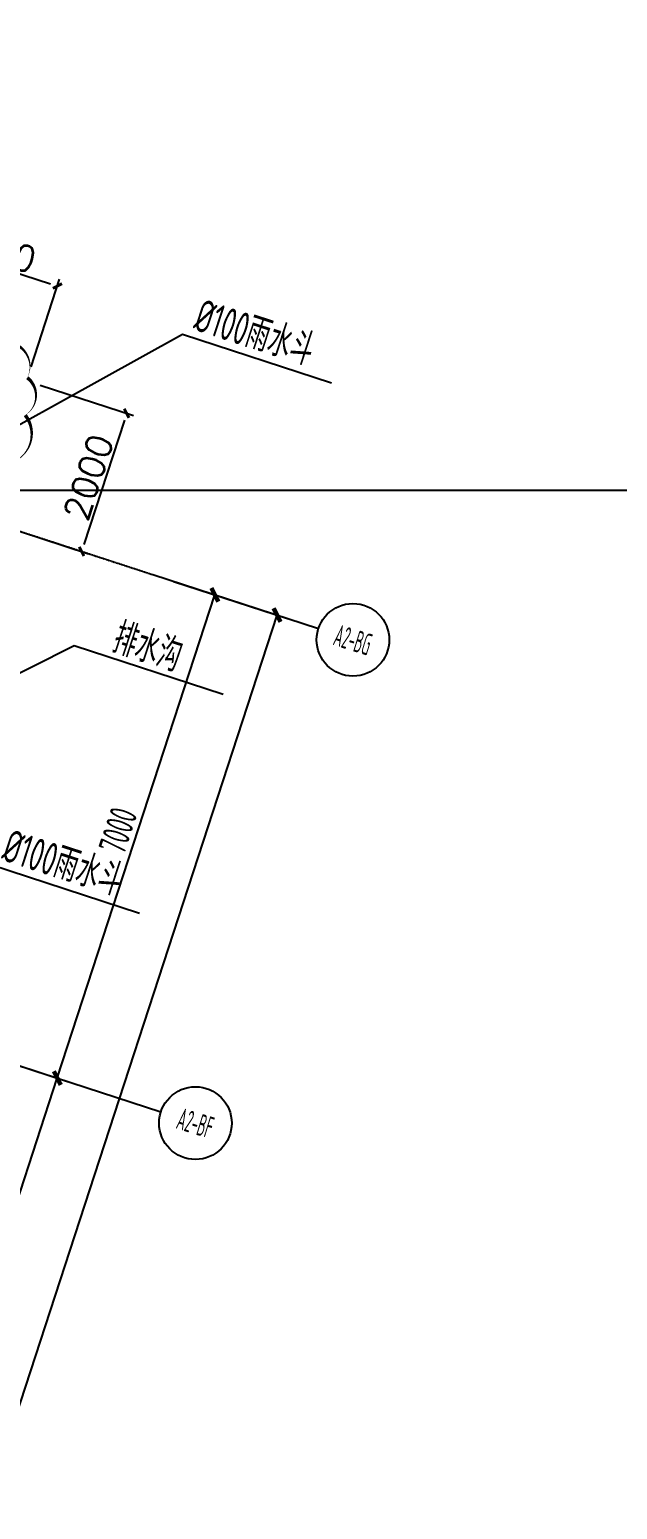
# Model space of a CAD drawing. Header units: millimetres. Extents: x 11677979 to 24947533, y -12764720 to -6308891.
# Drawn here: x 11879402 to 11887495, y -6341176 to -6320798 of the extents above; entities that cross this region are included whole.
import ezdxf
from ezdxf.enums import TextEntityAlignment as Align

# ---------------------------------------------------------------- set-up
doc = ezdxf.new("R2010")
doc.units = ezdxf.units.MM
doc.header["$LTSCALE"] = 10
for name, pattern in [('A2-RG-AXIS$0$CENTER', [2, 1.25, -0.25, 0.25, -0.25]), ('A2-RG-AXIS$0$DOTE', [2.42, 2, -0.2, 0.02, -0.2]), ('A2-RI-F4$0$A2-RG-AXIS$0$CENTER', [2, 1.25, -0.25, 0.25, -0.25]), ('A2-RI-F4$0$A2-RG-AXIS$0$DOTE', [2.42, 2, -0.2, 0.02, -0.2])]:
    doc.linetypes.add(name, pattern=pattern)
for name, color, linetype in [('A2-RG-AXIS$0$A-AXIS', 1, 'Continuous'), ('A2-RG-AXIS$0$A-DIMS-100', 1, 'Continuous'), ('A2-RG-AXIS$0$A-GRID', 1, 'A2-RG-AXIS$0$CENTER'), ('A2-RG-AXIS$0$A-SYMB', 4, 'Continuous'), ('A2-RI-F4$0$$9$$34$A-DIMS-100', 1, 'Continuous'), ('A2-RI-F4$0$A-SYMB', 4, 'Continuous'), ('A2-RI-F4$0$A-SYMB-AREA', 4, 'Continuous'), ('A2-RI-F4$0$A-SYMB-NAME', 4, 'Continuous'), ('A2-RI-F4$0$A2-RG-AXIS$0$A-AXIS', 1, 'Continuous'), ('A2-RI-F4$0$A2-RG-AXIS$0$A-DIMS-100', 1, 'Continuous'), ('A2-RI-F4$0$A2-RG-AXIS$0$A-GRID', 1, 'A2-RI-F4$0$A2-RG-AXIS$0$CENTER'), ('A2-RI-F4$0$A2-RG-AXIS$0$A-SYMB', 4, 'Continuous')]:
    doc.layers.add(name, color=color, linetype=linetype)
doc.styles.add('A2-RG-AXIS$0$ECADI', font='hzs.shx', dxfattribs={"width": 0.7, "bigfont": 'hztxt.shx'})
doc.styles.add('A2-RG-AXIS$0$XD2008', font='hzs.shx', dxfattribs={"width": 0.7, "bigfont": 'hztxt.shx'})
doc.styles.add('A2-RI-F4$0$A2-RG-AXIS$0$ECADI', font='hzs.shx', dxfattribs={"width": 0.7, "bigfont": 'hztxt.shx'})
doc.styles.add('A2-RI-F4$0$A2-RG-AXIS$0$XD2008', font='hzs.shx', dxfattribs={"width": 0.7, "bigfont": 'hztxt.shx'})
doc.styles.add('A2-RI-F4$0$ECADI', font='hzs.shx', dxfattribs={"width": 0.7, "bigfont": 'hztxt.shx'})
doc.styles.get("Standard").update_dxf_attribs({"font": 'txt', "bigfont": 'gbcbig.shx'})
doc.dimstyles.new('A2-RG-AXIS$0$XD150$0', dxfattribs={"dimscale": 150, "dimtxt": 2.5, "dimasz": 1, "dimexe": 1, "dimexo": 2, "dimgap": 0.5, "dimtad": 1, "dimdec": 0, "dimdsep": 46, "dimtxsty": 'A2-RG-AXIS$0$XD2008', "dimblk": 'A2-RG-AXIS$0$_ArchTick', "dimcen": 2.5, "dimclrt": 4, "dimaunit": 1, "dimadec": 0, "dimazin": 0, "dimtfac": 1, "dimtdec": 0, "dimtmove": 2, "dimatfit": 3, "dimfxl": 0, "dimtolj": 1, "dimtzin": 0, "dimarcsym": 0})
doc.dimstyles.new('A2-RI-F4$0$$0$$0$XD100$0', dxfattribs={"dimscale": 100, "dimtxt": 3.5, "dimasz": 1, "dimexe": 1, "dimexo": 2, "dimgap": 0.5, "dimtad": 1, "dimdec": 0, "dimdsep": 46, "dimtxsty": 'Standard', "dimblk1": 'A2-RI-F4$0$$9$$20$_ArchTick', "dimblk2": 'A2-RI-F4$0$$9$$20$_ArchTick', "dimsah": 1, "dimcen": 2.5, "dimclrt": 4, "dimaunit": 1, "dimadec": 0, "dimazin": 0, "dimtfac": 1, "dimtdec": 0, "dimtix": 1, "dimtmove": 2, "dimatfit": 3, "dimfxl": 0, "dimtolj": 1, "dimtzin": 0, "dimarcsym": 0})
doc.dimstyles.new('A2-RI-F4$0$A2-RG-AXIS$0$XD150$0', dxfattribs={"dimscale": 150, "dimtxt": 2.5, "dimasz": 1, "dimexe": 1, "dimexo": 2, "dimgap": 0.5, "dimtad": 1, "dimdec": 0, "dimdsep": 46, "dimtxsty": 'A2-RI-F4$0$A2-RG-AXIS$0$XD2008', "dimblk": 'A2-RI-F4$0$A2-RG-AXIS$0$_ArchTick', "dimcen": 2.5, "dimclrt": 4, "dimaunit": 1, "dimadec": 0, "dimazin": 0, "dimtfac": 1, "dimtdec": 0, "dimtmove": 2, "dimatfit": 3, "dimfxl": 0, "dimtolj": 1, "dimtzin": 0, "dimarcsym": 0})

# ---------------------------------------------------------------- blocks, each defined once
blk = doc.blocks.new('A2-RG-AXIS$0$_ArchTick')
at = {"color": 0, "linetype": 'ByBlock', "const_width": 0.4}
blk.add_lwpolyline([(-0.5, -0.5), (0.5, 0.5)], dxfattribs=at)
blk = doc.blocks.new('*D481')
at = {"layer": 'A2-RG-AXIS$0$A-DIMS-100', "color": 0, "lineweight": -2, "transparency": 16777216}
for p, q in [((11878928, -6334958), (11879926, -6335283)), ((11877614, -6341892), (11879784, -6335237)), ((11876759, -6341613), (11877757, -6341939))]:
    blk.add_line(p, q, dxfattribs=at)
at = {"layer": 'Defpoints', "color": 0, "transparency": 16777216}
for p in [(11878643, -6334865), (11879784, -6335237), (11876473, -6341521)]:
    blk.add_point(p, dxfattribs=at)
at = {"layer": 'A2-RG-AXIS$0$A-DIMS-100', "color": 0, "lineweight": -2, "transparency": 16777216, "xscale": 150, "yscale": 150, "zscale": 150}
for p, rotation in [((11879784, -6335237), 71.94704053343841), ((11877614, -6341892), 251.9470405334384)]:
    blk.add_blockref('A2-RG-AXIS$0$_ArchTick', p, dxfattribs=dict(at, rotation=rotation))
at = {"layer": 'A2-RG-AXIS$0$A-DIMS-100', "color": 4, "transparency": 16777216, "insert": (11878449, -6338483), "char_height": 375, "attachment_point": 5, "rotation": 71.947, "style": 'A2-RG-AXIS$0$XD2008'}
blk.add_mtext('\\A1;7000', dxfattribs=at)
blk = doc.blocks.new('*D482')
at = {"layer": 'A2-RG-AXIS$0$A-DIMS-100', "color": 0, "lineweight": -2, "transparency": 16777216}
for p, q in [((11881382, -6328396), (11882096, -6328628)), ((11879784, -6335237), (11881953, -6328582)), ((11879213, -6335051), (11879926, -6335283))]:
    blk.add_line(p, q, dxfattribs=at)
at = {"layer": 'Defpoints', "color": 0, "transparency": 16777216}
for p in [(11881097, -6328303), (11881953, -6328582), (11878928, -6334958)]:
    blk.add_point(p, dxfattribs=at)
at = {"layer": 'A2-RG-AXIS$0$A-DIMS-100', "color": 0, "lineweight": -2, "transparency": 16777216, "xscale": 150, "yscale": 150, "zscale": 150}
for p, rotation in [((11881953, -6328582), 71.94704049334469), ((11879784, -6335237), 251.9470404933447)]:
    blk.add_blockref('A2-RG-AXIS$0$_ArchTick', p, dxfattribs=dict(at, rotation=rotation))
at = {"layer": 'A2-RG-AXIS$0$A-DIMS-100', "color": 4, "transparency": 16777216, "insert": (11880619, -6331828), "char_height": 375, "attachment_point": 5, "rotation": 71.947, "style": 'A2-RG-AXIS$0$XD2008'}
blk.add_mtext('\\A1;7000', dxfattribs=at)
blk = doc.blocks.new('*D483')
at = {"layer": 'A2-RG-AXIS$0$A-DIMS-100', "color": 0, "lineweight": -2, "transparency": 16777216}
for p, q in [((11881382, -6328396), (11882951, -6328907)), ((11871497, -6363564), (11882809, -6328860)), ((11870071, -6363099), (11871640, -6363610))]:
    blk.add_line(p, q, dxfattribs=at)
at = {"layer": 'Defpoints', "color": 0, "transparency": 16777216}
for p in [(11881097, -6328303), (11882809, -6328860), (11869786, -6363006)]:
    blk.add_point(p, dxfattribs=at)
at = {"layer": 'A2-RG-AXIS$0$A-DIMS-100', "color": 0, "lineweight": -2, "transparency": 16777216, "xscale": 150, "yscale": 150, "zscale": 150}
for p, rotation in [((11882809, -6328860), 71.94704055555823), ((11871497, -6363564), 251.9470405555582)]:
    blk.add_blockref('A2-RG-AXIS$0$_ArchTick', p, dxfattribs=dict(at, rotation=rotation))
at = {"layer": 'A2-RG-AXIS$0$A-DIMS-100', "color": 4, "transparency": 16777216, "insert": (11876903, -6346131), "char_height": 375, "attachment_point": 5, "rotation": 71.947, "style": 'A2-RG-AXIS$0$XD2008'}
blk.add_mtext('\\A1;36500', dxfattribs=at)
blk = doc.blocks.new('A2-RG-AXIS$0$ECADI-TAG-GRID')
at = {"color": 13}
blk.add_circle((0, 0), 5, dxfattribs=at)
at = {"style": 'A2-RG-AXIS$0$ECADI', "width": 0.7}
blk.add_attdef('GRID', text='', height=5, dxfattribs=at).set_placement((0, 0), align=Align.MIDDLE)
blk = doc.blocks.new('A2-RI-F4$0$A2-RG-AXIS$0$_ArchTick')
at = {"color": 0, "linetype": 'ByBlock', "const_width": 0.4}
blk.add_lwpolyline([(-0.5, -0.5), (0.5, 0.5)], dxfattribs=at)
blk = doc.blocks.new('*D1006')
at = {"layer": 'A2-RI-F4$0$A2-RG-AXIS$0$A-DIMS-100', "color": 0, "lineweight": -2, "transparency": 16777216}
for p, q in [((11878928, -6334958), (11879926, -6335283)), ((11877614, -6341892), (11879784, -6335237)), ((11876759, -6341613), (11877757, -6341939))]:
    blk.add_line(p, q, dxfattribs=at)
at = {"layer": 'Defpoints', "color": 0, "transparency": 16777216}
for p in [(11878643, -6334865), (11879784, -6335237), (11876473, -6341521)]:
    blk.add_point(p, dxfattribs=at)
at = {"layer": 'A2-RI-F4$0$A2-RG-AXIS$0$A-DIMS-100', "color": 0, "lineweight": -2, "transparency": 16777216, "xscale": 150, "yscale": 150, "zscale": 150}
for p, rotation in [((11879784, -6335237), 71.94704053343841), ((11877614, -6341892), 251.9470405334384)]:
    blk.add_blockref('A2-RI-F4$0$A2-RG-AXIS$0$_ArchTick', p, dxfattribs=dict(at, rotation=rotation))
at = {"layer": 'A2-RI-F4$0$A2-RG-AXIS$0$A-DIMS-100', "color": 4, "transparency": 16777216, "insert": (11878449, -6338483), "char_height": 375, "attachment_point": 5, "rotation": 71.947, "style": 'A2-RI-F4$0$A2-RG-AXIS$0$XD2008'}
blk.add_mtext('\\A1;7000', dxfattribs=at)
blk = doc.blocks.new('*D1007')
at = {"layer": 'A2-RI-F4$0$A2-RG-AXIS$0$A-DIMS-100', "color": 0, "lineweight": -2, "transparency": 16777216}
for p, q in [((11881382, -6328396), (11882096, -6328628)), ((11879784, -6335237), (11881953, -6328582)), ((11879213, -6335051), (11879926, -6335283))]:
    blk.add_line(p, q, dxfattribs=at)
at = {"layer": 'Defpoints', "color": 0, "transparency": 16777216}
for p in [(11881097, -6328303), (11881953, -6328582), (11878928, -6334958)]:
    blk.add_point(p, dxfattribs=at)
at = {"layer": 'A2-RI-F4$0$A2-RG-AXIS$0$A-DIMS-100', "color": 0, "lineweight": -2, "transparency": 16777216, "xscale": 150, "yscale": 150, "zscale": 150}
for p, rotation in [((11881953, -6328582), 71.94704049334469), ((11879784, -6335237), 251.9470404933447)]:
    blk.add_blockref('A2-RI-F4$0$A2-RG-AXIS$0$_ArchTick', p, dxfattribs=dict(at, rotation=rotation))
at = {"layer": 'A2-RI-F4$0$A2-RG-AXIS$0$A-DIMS-100', "color": 4, "transparency": 16777216, "insert": (11880619, -6331828), "char_height": 375, "attachment_point": 5, "rotation": 71.947, "style": 'A2-RI-F4$0$A2-RG-AXIS$0$XD2008'}
blk.add_mtext('\\A1;7000', dxfattribs=at)
blk = doc.blocks.new('*D1008')
at = {"layer": 'A2-RI-F4$0$A2-RG-AXIS$0$A-DIMS-100', "color": 0, "lineweight": -2, "transparency": 16777216}
for p, q in [((11881382, -6328396), (11882951, -6328907)), ((11871497, -6363564), (11882809, -6328860)), ((11870071, -6363099), (11871640, -6363610))]:
    blk.add_line(p, q, dxfattribs=at)
at = {"layer": 'Defpoints', "color": 0, "transparency": 16777216}
for p in [(11881097, -6328303), (11882809, -6328860), (11869786, -6363006)]:
    blk.add_point(p, dxfattribs=at)
at = {"layer": 'A2-RI-F4$0$A2-RG-AXIS$0$A-DIMS-100', "color": 0, "lineweight": -2, "transparency": 16777216, "xscale": 150, "yscale": 150, "zscale": 150}
for p, rotation in [((11882809, -6328860), 71.94704055555823), ((11871497, -6363564), 251.9470405555582)]:
    blk.add_blockref('A2-RI-F4$0$A2-RG-AXIS$0$_ArchTick', p, dxfattribs=dict(at, rotation=rotation))
at = {"layer": 'A2-RI-F4$0$A2-RG-AXIS$0$A-DIMS-100', "color": 4, "transparency": 16777216, "insert": (11876903, -6346131), "char_height": 375, "attachment_point": 5, "rotation": 71.947, "style": 'A2-RI-F4$0$A2-RG-AXIS$0$XD2008'}
blk.add_mtext('\\A1;36500', dxfattribs=at)
blk = doc.blocks.new('A2-RI-F4$0$A2-RG-AXIS$0$ECADI-TAG-GRID')
at = {"color": 13}
blk.add_circle((0, 0), 5, dxfattribs=at)
at = {"style": 'A2-RI-F4$0$A2-RG-AXIS$0$ECADI', "width": 0.7}
blk.add_attdef('GRID', text='', height=5, dxfattribs=at).set_placement((0, 0), align=Align.MIDDLE)
blk = doc.blocks.new('A2-RI-F4$0$5erhfh')
at = {"layer": 'A2-RI-F4$0$A-SYMB-AREA', "style": 'A2-RI-F4$0$ECADI', "width": 0.7}
blk.add_attdef('340M2', text='', height=2.5, dxfattribs=at).set_placement((0, 1.25), align=Align.MIDDLE_LEFT)
at = {"layer": 'A2-RI-F4$0$A-SYMB-NAME', "style": 'A2-RI-F4$0$ECADI', "width": 0.7}
blk.add_attdef('CHINESENAME', (-12.29, 3.09), '', height=4.5, dxfattribs=at)
blk = doc.blocks.new('A2-RI-F4$0$$9$$20$_ArchTick')
at = {"color": 0, "linetype": 'ByBlock', "const_width": 0.4}
blk.add_lwpolyline([(-0.5, -0.5), (0.5, 0.5)], dxfattribs=at)
blk = doc.blocks.new('*D523')
at = {"layer": 'A2-RI-F4$0$$9$$34$A-DIMS-100', "color": 0, "lineweight": -2, "transparency": 16777216}
for p, q in [((11877520, -6324823), (11877914, -6323614)), ((11877978, -6323740), (11879690, -6324298)), ((11879422, -6325443), (11879816, -6324234))]:
    blk.add_line(p, q, dxfattribs=at)
at = {"layer": 'Defpoints', "color": 0, "transparency": 16777216}
for p in [(11879785, -6324329), (11877458, -6325013), (11879360, -6325633)]:
    blk.add_point(p, dxfattribs=at)
at = {"layer": 'A2-RI-F4$0$$9$$34$A-DIMS-100', "color": 0, "lineweight": -2, "transparency": 16777216, "xscale": 100, "yscale": 100, "zscale": 100}
for p, rotation in [((11877883, -6323709), 161.9467563309117), ((11879785, -6324329), 341.9467563309116)]:
    blk.add_blockref('A2-RI-F4$0$$9$$20$_ArchTick', p, dxfattribs=dict(at, rotation=rotation))
at = {"layer": 'A2-RI-F4$0$$9$$34$A-DIMS-100', "color": 4, "transparency": 16777216, "insert": (11878904, -6323805), "char_height": 350, "attachment_point": 5, "rotation": 341.9468}
blk.add_mtext('\\A1;2000', dxfattribs=at)
blk = doc.blocks.new('*D526')
at = {"layer": 'A2-RI-F4$0$$9$$34$A-DIMS-100', "color": 0, "lineweight": -2, "transparency": 16777216}
for p, q in [((11879550, -6325695), (11880833, -6326113)), ((11880707, -6326177), (11880149, -6327889)), ((11878930, -6327596), (11880214, -6328015))]:
    blk.add_line(p, q, dxfattribs=at)
at = {"layer": 'Defpoints', "color": 0, "transparency": 16777216}
for p in [(11879360, -6325633), (11878740, -6327534), (11880118, -6327984)]:
    blk.add_point(p, dxfattribs=at)
at = {"layer": 'A2-RI-F4$0$$9$$34$A-DIMS-100', "color": 0, "lineweight": -2, "transparency": 16777216, "xscale": 100, "yscale": 100, "zscale": 100}
for p, rotation in [((11880738, -6326082), 71.94704049334288), ((11880118, -6327984), 251.9470404933429)]:
    blk.add_blockref('A2-RI-F4$0$$9$$20$_ArchTick', p, dxfattribs=dict(at, rotation=rotation))
at = {"layer": 'A2-RI-F4$0$$9$$34$A-DIMS-100', "color": 4, "transparency": 16777216, "insert": (11880214, -6326963), "char_height": 350, "attachment_point": 5, "rotation": 71.947}
blk.add_mtext('\\A1;2000', dxfattribs=at)
blk = doc.blocks.new('A2-RG-AXIS')
at = {"layer": 'A2-RG-AXIS$0$A-AXIS'}
for p, q in [((11881097.2, -6328302.7), (11883379.1, -6329046.4)), ((11878927.9, -6334958.1), (11881209.8, -6335701.8))]:
    blk.add_line(p, q, dxfattribs=at)
at = {"layer": 'A2-RG-AXIS$0$A-GRID', "linetype": 'A2-RG-AXIS$0$DOTE'}
blk.add_line((11843136.5, -6315929.7), (11881097.2, -6328302.7), dxfattribs=at)
at = {"layer": 'A2-RG-AXIS$0$A-SYMB'}
ref = blk.add_blockref('A2-RG-AXIS$0$ECADI-TAG-GRID', (11883854.4, -6329201.4), dxfattribs=dict(at, xscale=100.0000000000341, yscale=100.0000000000341, zscale=100.0000000000341, rotation=342.7200000000827))
ref.add_attrib('GRID', 'A2-BG', dxfattribs={"layer": '0', "extrusion": (0, 0, -1), "height": 300, "rotation": 17.28, "style": 'A2-RG-AXIS$0$ECADI', "text_generation_flag": 2, "width": 0.5}).set_placement((-11883854.4, -6329201.4), align=Align.MIDDLE)
ref = blk.add_blockref('A2-RG-AXIS$0$ECADI-TAG-GRID', (11881685.2, -6335856.8), dxfattribs=dict(at, xscale=100.0000000000341, yscale=100.0000000000341, zscale=100.0000000000341, rotation=342.7200000000827))
ref.add_attrib('GRID', 'A2-BF', dxfattribs={"layer": '0', "extrusion": (0, 0, -1), "height": 300, "rotation": 17.28, "style": 'A2-RG-AXIS$0$ECADI', "text_generation_flag": 2, "width": 0.5}).set_placement((-11881685.2, -6335856.8), align=Align.MIDDLE)
at = {"layer": 'A2-RG-AXIS$0$A-DIMS-100'}
for p1, p2, distance, picture, middle in [((11869786, -6363005.8), (11881097.2, -6328302.6), -1800, '*D483', (11876903.4, -6346130.7)), ((11878927.9, -6334958.1), (11881097.2, -6328302.7), -900, '*D482', (11880618.7, -6331828))]:
    dim = blk.add_aligned_dim(p1=p1, p2=p2, distance=distance, dimstyle='A2-RG-AXIS$0$XD150$0', dxfattribs=at)
    dim.commit()
    dim.dimension.update_dxf_attribs({"geometry": picture, "text_midpoint": middle})
dim = blk.add_linear_dim(base=(11879783.6, -6335237), p1=(11876473.4, -6341520.5), p2=(11878642.7, -6334865.1), angle=251.94704, dimstyle='A2-RG-AXIS$0$XD150$0', dxfattribs=at)
dim.commit()
dim.dimension.update_dxf_attribs({"geometry": '*D481', "text_midpoint": (11878449.4, -6338483.3)})
blk = doc.blocks.new('A2-RI-F4$0$A2-RG-AXIS')
at = {"layer": 'A2-RI-F4$0$A2-RG-AXIS$0$A-AXIS'}
for p, q in [((11881097.2, -6328302.7), (11883379.1, -6329046.4)), ((11878927.9, -6334958.1), (11881209.8, -6335701.8))]:
    blk.add_line(p, q, dxfattribs=at)
at = {"layer": 'A2-RI-F4$0$A2-RG-AXIS$0$A-GRID', "linetype": 'A2-RI-F4$0$A2-RG-AXIS$0$DOTE'}
blk.add_line((11843136.5, -6315929.7), (11881097.2, -6328302.7), dxfattribs=at)
at = {"layer": 'A2-RI-F4$0$A2-RG-AXIS$0$A-SYMB'}
ref = blk.add_blockref('A2-RI-F4$0$A2-RG-AXIS$0$ECADI-TAG-GRID', (11883854.4, -6329201.4), dxfattribs=dict(at, xscale=100.0000000000341, yscale=100.0000000000341, zscale=100.0000000000341, rotation=342.7200000000827))
ref.add_attrib('GRID', 'A2-BG', dxfattribs={"layer": '0', "extrusion": (0, 0, -1), "height": 300, "rotation": 17.28, "style": 'A2-RI-F4$0$A2-RG-AXIS$0$ECADI', "text_generation_flag": 2, "width": 0.5}).set_placement((-11883854.4, -6329201.4), align=Align.MIDDLE)
ref = blk.add_blockref('A2-RI-F4$0$A2-RG-AXIS$0$ECADI-TAG-GRID', (11881685.2, -6335856.8), dxfattribs=dict(at, xscale=100.0000000000341, yscale=100.0000000000341, zscale=100.0000000000341, rotation=342.7200000000827))
ref.add_attrib('GRID', 'A2-BF', dxfattribs={"layer": '0', "extrusion": (0, 0, -1), "height": 300, "rotation": 17.28, "style": 'A2-RI-F4$0$A2-RG-AXIS$0$ECADI', "text_generation_flag": 2, "width": 0.5}).set_placement((-11881685.2, -6335856.8), align=Align.MIDDLE)
at = {"layer": 'A2-RI-F4$0$A2-RG-AXIS$0$A-DIMS-100'}
for p1, p2, distance, picture, middle in [((11869786, -6363005.8), (11881097.2, -6328302.6), -1800, '*D1008', (11876903.4, -6346130.7)), ((11878927.9, -6334958.1), (11881097.2, -6328302.7), -900, '*D1007', (11880618.7, -6331828))]:
    dim = blk.add_aligned_dim(p1=p1, p2=p2, distance=distance, dimstyle='A2-RI-F4$0$A2-RG-AXIS$0$XD150$0', dxfattribs=at)
    dim.commit()
    dim.dimension.update_dxf_attribs({"geometry": picture, "text_midpoint": middle})
dim = blk.add_linear_dim(base=(11879783.6, -6335237), p1=(11876473.4, -6341520.5), p2=(11878642.7, -6334865.1), angle=251.94704, dimstyle='A2-RI-F4$0$A2-RG-AXIS$0$XD150$0', dxfattribs=at)
dim.commit()
dim.dimension.update_dxf_attribs({"geometry": '*D1006', "text_midpoint": (11878449.4, -6338483.3)})
blk = doc.blocks.new('A2-RI-F4')
at = {"layer": 'A2-RI-F4$0$A-SYMB'}
for points in [[(11883558.1, -6325665.9), (11881506, -6324995.3), (11877599.2, -6327162.5)], [(11882069.5, -6329954.6), (11880017.4, -6329284), (11876468.1, -6331070.4)], [(11880917.4, -6332968.9), (11878865.2, -6332298.4), (11875429.9, -6333817.9)]]:
    blk.add_lwpolyline(points, dxfattribs=at)
at = {"layer": 'Defpoints', "color": 3}
blk.add_line((11879190.8, -6327140.5), (11894445.6, -6327140.5), dxfattribs=at)
at = {"layer": 'Defpoints'}
for points in [[(11879141.5, -6326765.8, 0, 50, 0.5205671), (11879342.1, -6326107.2, 0, 50, 0.5205671)], [(11879342.1, -6326107.2, 0, 50, 0.5205671), (11879370.7, -6325591.7, 0, 50, 0.5205671)], [(11879370.7, -6325591.7, 0, 50, 0.5205671), (11879112.8, -6325104.9, 0, 50, 0.5205671)]]:
    blk.add_lwpolyline(points, format="xyseb", dxfattribs=at)
blk.add_blockref('A2-RI-F4$0$A2-RG-AXIS', (0, 0))
ref = blk.add_blockref('A2-RI-F4$0$5erhfh', (11882711.9, -6325601.7), dxfattribs=dict(xscale=100, yscale=100, zscale=100, rotation=341.9470404933405))
ref.add_attrib('CHINESENAME', '%%c100雨水斗', (11881638.9, -6324927.2), dxfattribs={"layer": 'A2-RI-F4$0$A-SYMB-NAME', "height": 450, "rotation": 341.94704, "style": 'A2-RI-F4$0$ECADI', "width": 0.7})
ref = blk.add_blockref('A2-RI-F4$0$5erhfh', (11881585.4, -6330041.1), dxfattribs=dict(xscale=100, yscale=100, zscale=100, rotation=341.9470404933405))
ref.add_attrib('CHINESENAME', '排水沟', (11880512.4, -6329366.6), dxfattribs={"layer": 'A2-RI-F4$0$A-SYMB-NAME', "height": 450, "rotation": 341.94704, "style": 'A2-RI-F4$0$ECADI', "width": 0.7})
ref = blk.add_blockref('A2-RI-F4$0$5erhfh', (11880071.2, -6332904.8), dxfattribs=dict(xscale=100, yscale=100, zscale=100, rotation=341.9470404933405))
ref.add_attrib('CHINESENAME', '%%c100雨水斗', (11878998.2, -6332230.3), dxfattribs={"layer": 'A2-RI-F4$0$A-SYMB-NAME', "height": 450, "rotation": 341.94704, "style": 'A2-RI-F4$0$ECADI', "width": 0.7})
at = {"layer": 'A2-RI-F4$0$$9$$34$A-DIMS-100'}
for p1, p2, distance, picture, middle in [((11877458.3, -6325013.1), (11879359.9, -6325632.9), 1371.5, '*D523', (11878903.9, -6323805)), ((11879359.9, -6325632.9), (11878740.1, -6327534.4), 1449.7, '*D526', (11880214.4, -6326963.2))]:
    dim = blk.add_aligned_dim(p1=p1, p2=p2, distance=distance, dimstyle='A2-RI-F4$0$$0$$0$XD100$0', dxfattribs=at)
    dim.commit()
    dim.dimension.update_dxf_attribs({"geometry": picture, "text_midpoint": middle})

msp = doc.modelspace()

# ---------------------------------------------------------------- block references
for name in ['A2-RI-F4', 'A2-RG-AXIS']:
    msp.add_blockref(name, (0, 0))

doc.saveas('drawing.dxf')
